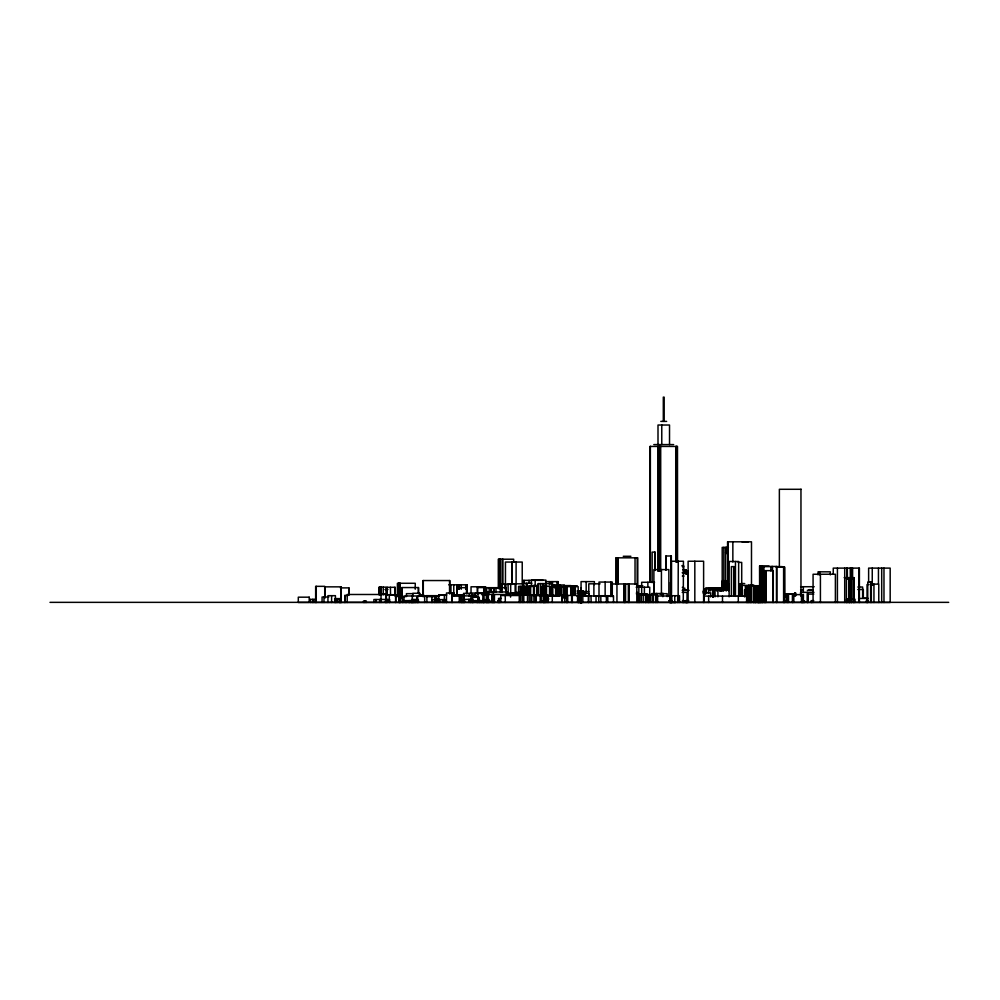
<?xml version="1.0" encoding="UTF-8"?>
<svg xmlns="http://www.w3.org/2000/svg" width="1000" height="1000" viewBox="0 0 1000 1000"><rect width="100%" height="100%" fill="white"/><g stroke="black" fill="none" stroke-linecap="round" stroke-linejoin="round"><path stroke-width="1.5" d="M660.8 421.388L666.65 421.388M653.8 444.588L673.662 444.588M650.175 446.438L650.175 582.188L650.125 446.438L677.45 446.438L677.45 561.9M801.213 489.288L779.362 489.288L779.362 566.812M742.2 542.075L747.987 542.075M728.413 547.388L722.2 547.388L722.2 588.7M725.55 552.712L728.175 552.712M623.25 556.287L630.9 556.287M616.138 557.825L637.788 557.825L637.788 587.075M738.175 562.4L741.712 562.4L741.712 596.3M681.912 565.625L683.612 565.625L683.612 573.3M769.112 566L759.562 566L759.625 602.463M776.9 566.45L770.875 566.45L770.875 570.95M682.362 566.613L683.6 566.613M762.138 566.613L771.538 566.613M775.9 566.613L782.237 566.613M776.3 567.075L784.762 567.137L784.887 602.463M682.962 569.837L686.237 569.8L686.237 574.138M762.362 570.65L773.275 570.65L773.275 602.463M684.963 571.163L687.788 571.163L687.788 574.138M682.188 572.725L688.375 572.725M683.763 573.413L685.45 573.413M682.325 576.062L684.038 576.062M844.163 577.65L854.112 577.65L854.112 602.463L854.025 577.65M543.2 580.35L523.587 580.35L523.587 583.3M545.525 581.625L558.225 581.625L558.225 586.1M654.562 582.275L641.675 582.275L641.675 586.938M523.45 583.237L531.9 583.237M725.088 583.413L728.425 583.413L728.425 590.737M740.775 583.562L744.725 583.562M600.1 583.825L588.8 583.825L588.8 596.25M873.625 584.138L878.775 584.138L878.775 602.463M512.788 584.3L500.9 584.3L500.825 592.125M868.988 584.55L867.038 584.55L867.038 602.463M870.638 584.575L873.95 584.575M448.787 584.812L467.163 584.812M551.763 585L564.3 585L564.5 598.138M748.6 585.013L753.775 585.013M532.612 585.487L538.375 585.487M748.275 585.4L742.275 585.4L742.275 596.263M563.787 585.6L571.025 585.6M529.5 585.825L537.587 585.825M567.2 585.85L577.3 585.85M636.912 585.725L642.825 585.725M534.325 586.438L518.575 586.35L518.575 595.138M800.612 586.725L814.212 586.725M485.688 586.788L471.037 586.788L471.037 593.913M549.362 586.812L556.462 586.812L556.462 595.35M857.85 587.025L862.625 587.025L862.625 598.15M636.175 587.225L649.725 587.225L649.725 594.85M485.8 587.562L477.337 587.562L477.337 593.525M682.337 587.375L683.375 587.375M457.275 587.675L466.8 587.675L466.8 593.587L466.95 584.812M340.35 587.888L348.938 587.888L348.938 595.175L348.875 587.888M491.225 587.962L499.938 587.962M705.788 587.837L722.15 587.837M580.9 588.162L580.9 591.025M683.375 588.263L684.987 588.263M714.05 588.375L719.587 588.375L719.587 591.2M720.788 588.225L720.788 591.075L720.75 588.225L723.662 588.225M758.913 588.638L760.188 588.638M384.925 589.55L387.987 589.55M703.6 589.625L705.662 589.625M708.763 589.625L709.825 589.625M716 589.625L718.5 589.625M857.788 589.513L863.337 589.513L863.337 598.15L867.812 598.138M708.675 589.775L729.125 589.775M800.612 589.788L803.337 589.788M809.038 589.663L813.275 589.663M682.763 590.037L686.6 590.037M747.375 589.938L744.513 589.938L744.513 596.9M719.587 590.125L720.537 590.125M682.163 590.337L689.112 590.337M807.3 590.3L813.3 590.3M577.175 590.962L583.35 590.962L583.337 596.337M577.45 591.275L582.737 591.275M702.875 591.287L705.45 591.287L705.45 594.075M582.513 591.538L588.688 591.538M682.163 592.362L687.038 592.362L687.038 602.463M813.975 592.337L800.562 592.337L800.562 595.225M515.975 592.438L519.4 592.438L519.4 595.3M636.487 592.463L637.7 592.463M476.312 592.962L488.263 592.962M510.188 592.888L515.812 592.888M702.875 592.837L710.638 592.837L710.638 596.962M481.037 593.062L472.3 593.062L472.3 595.75M576.975 593.25L580.062 593.25L580.062 596.325M475.562 593.413L484.15 593.413M506.1 593.425L517.45 593.425M651.825 593.5L663.462 593.562M413.038 593.65L406.438 593.65L406.438 596.587M636.312 593.775L647.2 593.775M658.913 593.688L667.163 593.688L667.163 596.613M482.238 593.975L489.1 593.862M784.075 593.837L793.825 593.862L793.825 602.463M381.012 594.038L386.05 594.038M790.95 594.1L785.85 594.1L785.85 596.888M813.812 594.1L807.6 594.1L807.6 602.463M386 594.487L347.2 594.487L347.2 602.463M510.55 594.475L493.875 594.475L493.875 602.463M394.625 594.712L386.388 594.712L386.388 602.463M419.825 594.788L423.638 594.788M446.662 594.775L438.75 594.775L438.75 602.463M482.075 594.7L488.988 594.7M455.913 594.95L464.538 594.95M512.587 595.013L537.975 595.013M758.125 595.013L760.263 595.013M397.663 595.188L389.312 595.175L389.312 602.463M439.2 595.15L446.538 595.15M451.925 595.125L461.112 595.125L461.112 602.463M471.488 595.112L475.288 595.112M482.425 595.225L486.312 595.225L486.312 602.463M521.337 595.175L547.725 595.175L547.725 602.463L547.612 599.612M348.15 595.425L344.812 595.425L344.812 602.463M394.475 595.388L397.562 595.388M460.087 595.4L464.113 595.4M543.088 595.4L563.562 595.4M579.125 595.438L581.912 595.438M426.075 595.675L436.388 595.675M436.688 595.7L439.637 595.7M471.788 595.55L476.037 595.55M563.162 595.675L548.237 595.675L548.237 602.463L548.3 596.1L559.025 596.1M430.262 595.825L438.6 595.837M476.163 595.9L464.188 595.9L464.188 602.463M587.775 595.887L580.337 595.887L580.163 602.463M598.862 595.725L610.375 595.725M784.075 595.9L787.225 595.9M431.662 596L439.425 596M471.225 596.087L475.538 596.087M747.312 596.087L704.062 596.087L704.062 602.463M784.275 595.962L786.062 595.962M395.213 596.312L399.1 596.312L399.1 602.463M419.288 596.225L423.812 596.225M439.363 596.138L436.737 596.138L436.737 602.463M565.3 596.312L566.838 596.312L566.838 602.463M576.975 596.163L584.425 596.163M593.862 596.163L612.95 596.163M426.887 596.675L435.2 596.675M562.987 596.675L566.138 596.675L566.15 586.6M405.125 596.763L400.475 596.763L400.475 602.463M328.787 597.025L322.075 597.025L322.075 602.463M562.725 597.087L565.788 597.087M562.038 597.463L566.512 597.463L566.512 602.463M501.362 598.425L498.525 598.425L498.638 602.463M858.562 598.45L867.725 598.45M334.75 598.625L334.75 602.463L334.7 598.625L340.037 598.625L340.037 602.463M548.837 599L543.787 599L543.787 602.463M868.625 582.163L868.625 568.112L890.175 568.112L890.175 602.463L310.087 602.463L310.087 599.375L316.1 599.375M334.862 599.312L340.262 599.312L340.262 602.463M439.575 599.412L434.538 599.412L434.538 602.463M463.475 599.45L473.025 599.25M488.975 599.45L486.075 599.45L486.075 602.463M380.325 599.513L373.9 599.513L373.9 602.463M387.575 599.55L389.65 599.55L389.65 602.463M417.375 599.513L411.65 599.513L411.65 602.463M439.575 599.6L432.1 599.6L432.1 602.463M482.7 599.6L483.95 599.6L483.95 602.463M548.1 599.612L545.575 599.612L545.575 602.463M758.162 599.487L760.962 599.487M418.413 599.712L414.45 599.712L414.45 602.463M580.55 600.388L578.362 600.388L578.362 602.463L578.162 586.663L558.337 586.6L558.337 595.25M460.05 600.525L463.475 600.538M477.775 600.638L472.713 600.638L472.713 602.463M481.413 600.612L478.363 600.612L481.463 600.7L481.413 602.463M491.725 600.55L493.988 600.55L493.988 602.463M577.6 600.538L580.163 600.538M669.025 600.65L672.075 600.65M682.412 600.625L683.575 600.625L683.575 602.463M760.288 600.575L762.487 600.575L762.487 602.463M784.55 600.7L787.35 600.7M813.763 600.688L811.188 600.688L811.188 602.463M867.812 600.65L866.325 600.65L866.325 602.463M414.175 600.8L405.637 600.75L405.637 602.463M469.012 600.725L472.025 600.725L472.013 602.463L472.025 599.338M541.188 600.812L543.975 600.812M669.15 600.75L672.125 600.75M688.812 600.725L684.475 600.725L684.475 602.463M801.838 600.788L804.55 600.788L804.55 602.463M580.538 602.062L581.625 602.062L581.625 602.875L580.538 602.875L580.363 596.163M50 602.35L948.7 602.35M883.975 568.112L883.975 602.463M881.7 568.112L881.7 602.463M878.45 568.112L878.45 583.725M873.95 584.138L873.95 602.463M872.25 568.112L872.25 585.288M871.888 585L871.888 582.087L867.75 582.087L867.75 602.463M871.325 584.575L871.325 602.463M870.638 582.087L870.638 602.463M867.4 599.513L867.4 602.463M863.188 589.513L863.188 598.15M859.4 602.463L859.4 568.112L833.25 568.112L833.25 574.35M859.062 568.112L859.062 602.463M855.037 602.463L855.037 599.25L846.6 599.25L846.6 602.463M853.875 577.65L853.875 602.463M853.637 577.65L853.575 602.463M852.6 568.112L852.6 579.038M851.213 568.112L851.213 579.038M851.025 568.112L851.062 602.463M850.825 568.112L850.825 579.038M850.225 568.112L850.325 579.038M849.163 577.65L849.163 602.463M849.075 577.65L849.075 602.463M847.45 599.25L847.45 602.463M847.312 568.112L847.412 579.038M846.862 568.112L846.862 579.038M846.762 568.112L846.762 579.038M846.438 577.65L846.438 602.463M844.712 568.112L844.712 602.463M837.412 568.112L837.412 602.463M835.387 602.463L835.387 574.25L813.075 574.25L813.075 602.463M830.3 574.888L830.3 571.825L818.05 571.825L818.05 574.888M820.413 574.25L820.413 602.463M819.613 571.825L819.613 574.888M812.087 600.6L812.087 602.463M811.637 600.688L811.637 602.463M808.112 594.1L808.112 602.463M807.337 592.337L807.337 602.463M804.05 600.763L804.05 602.463M803.337 586.725L803.337 592.55M803.325 602.463L803.462 594.625L792.525 594.625L792.525 602.463M803.112 600.788L803.112 602.463M802.613 594.625L802.613 602.463M802.375 594.625L802.375 602.463M801.65 594.625L801.65 602.463M801.562 594.625L801.562 602.463M800.962 489.288L800.962 596.263M800.938 589.788L800.938 592.55M795.775 595.763L795.775 593.075L794.562 593.075L794.562 595.763M795.325 593.075L795.325 595.763M795.013 593.075L795.013 595.763M792.638 594.625L792.638 602.463M788.5 593.862L788.5 602.463M787.225 593.862L787.35 602.463M787.025 595.9L787.025 602.463M786.425 594.1L786.425 596.888M786.062 594.012L786.062 596.825M785.425 593.837L785.425 596.712M784.312 567.137L784.312 602.463M783.962 567.137L783.95 602.463M783.6 567.137L783.6 602.463M776.838 567.137L776.838 602.463M776.475 567.137L776.475 602.463M772.913 570.65L772.913 602.463M772.5 566.45L772.5 570.95M766.038 570.65L766.038 602.463M765.675 570.65L765.675 602.463M765.025 570.65L765.025 602.463M764.65 570.65L764.65 602.463M763.9 566.613L763.9 571.287M763.812 570.65L763.812 602.463M762.375 566L762.362 602.463M762.138 566L762.138 602.463M761.388 600.575L761.388 602.463M761.038 566L761.038 602.463M760.4 566L760.4 602.463M760.3 566L760.288 602.463M760.025 566L760.025 602.463M759.3 602.463L759.3 585.725L745.35 585.725L745.35 596.375M758.95 595.013L758.95 602.463M758.775 585.725L758.775 602.463M758.55 602.463L758.55 600.625L755.075 600.625L755.075 602.463M758.45 585.725L758.45 602.463M758.025 600.625L758.025 602.463M755.85 602.463L755.85 585.725L755.6 602.463M755.2 600.625L755.2 602.463M754.075 585.725L754.075 602.463M753.75 585.725L753.75 602.463M753.462 585.725L753.462 602.463M751.488 585.363L751.488 541.812L727.562 541.812L727.562 590.025M751.45 585.725L751.45 602.463M750.763 585.725L750.763 602.463M750.275 585.725L750.275 602.463M749.75 585.725L749.75 602.463M748.413 585.725L748.413 602.463M747.95 585.725L747.95 602.463M747.375 585.725L747.312 602.463M747.138 585.725L747.138 596.375M746.612 585.725L746.612 602.463M746.275 589.938L746.275 596.9M739.862 596.237L739.862 583.763L739.575 596.237M738.637 596.4L738.637 561.487L729.212 561.487L729.125 596.825M738.3 596.087L738.3 602.463M735.462 561.487L735.462 596.4M734.175 596.237L734.175 566.625L731.375 566.625L731.375 596.237M733.662 566.625L733.662 596.237M732.85 541.812L732.85 562.038M728.175 541.812L728.175 583.812M727.025 547.388L727.025 553.513M726.737 547.388L726.737 553.513M726.237 590.737L726.237 580.725L722.412 580.725L722.412 588.488M726.1 590.737L725.975 580.725L725.913 590.037M725.55 547.388L725.55 584.113M723.938 580.725L723.975 590.037M723.812 547.388L723.812 581.05M723.587 580.725L723.587 591.075M722.788 580.725L722.75 588.488M722.6 580.725L722.613 591.075M722.5 596.087L722.5 602.463M721.388 588.225L721.388 591.075M721.375 587.837L721.225 591.075M717.913 589.775L717.913 596.825M717.3 588.375L717.3 591.2M716.963 590.95L716.963 588.062L708.763 588.088L708.763 590.962M715.05 589.775L715.05 596.825M714.175 588.062L714.175 590.95M713.55 589.775L713.55 596.825M713.388 588.062L713.263 596.825M712.913 589.775L712.913 596.825M712.812 589.775L712.812 596.825M712.613 589.775L712.613 596.825M710.362 588.088L710.362 590.962M708.512 593.45L708.512 588.938L704.75 588.938L704.75 594.075M708.65 596.087L708.65 602.463M706.3 588.938L706.3 593.45M703.612 602.463L703.612 561.237L688.112 561.237L688.112 602.463M694.825 561.237L694.825 602.463M688 572.725L688 590.575M687.788 600.725L687.725 602.463M687.625 571.163L687.625 574.138M687.312 602.463L687.3 600.675L685.675 600.675L685.675 602.463M686.875 600.725L686.875 602.463M686.762 600.675L686.762 602.463M686.475 600.725L686.4 602.463M686.2 600.675L686.2 602.463M686.1 569.8L686.1 574.138M685.962 600.725L685.962 602.463M685.062 600.725L685.062 602.463M684.638 569.837L684.638 572.95M684.5 569.837L684.5 572.95M683.275 602.463L683.438 561.237L671.45 561.237L671.45 602.463M679.538 602.463L679.538 595.712L671.162 595.712L671.162 602.463M678.25 561.237L678.125 602.463M677.688 595.712L677.688 602.463M677.288 446.438L677.35 561.9M676.5 446.438L676.5 561.9M676.325 446.438L676.287 561.9M675.888 602.463L669.538 602.463M675.738 446.438L675.738 561.9M674.775 595.712L674.775 602.463M671.675 595.712L671.675 602.463M671.325 593.175L671.325 555.988L665.837 555.988L665.837 569.925M671.1 555.988L671.1 593.175M670.888 600.7L670.888 602.463M670.688 600.725L670.688 602.463M670.462 582.275L670.462 602.463M669.788 602.463L669.788 596L655.638 596L655.638 602.463M669.525 444.588L669.525 425.025L658 425.025L658 444.588M668.85 596.487L668.85 569.6L653.888 569.6L653.888 595M666.05 555.988L666.05 569.925M664.125 421.388L664.125 397.125L663.312 397.125L663.312 421.388M663.125 593.5L663.125 596.487M662.712 593.5L662.712 596.613M661.775 425.025L661.775 444.588M661.425 569.6L661.425 595M660.7 446.438L660.7 571.263M660.15 446.438L660.15 571.263M659.7 446.438L659.7 571.263M659.412 446.438L659.412 571.263M659.15 446.438L659.15 571.263M657.775 446.438L657.775 571.263M657.625 596L657.625 602.463M656.95 593.5L656.95 596.487M656.513 593.5L656.513 596.487M656.213 602.463L656.213 594.6L639.612 594.6L639.612 602.463M655.238 570.425L655.238 552.112L652.15 552.112L652.15 582.625M654.725 552.112L654.725 570.425M653.775 582.275L653.775 594.7M653.3 594.6L653.3 602.463M652.925 594.6L652.925 602.463M650.9 594.6L650.9 602.463M650.362 446.438L650.362 582.188M649.613 594.6L649.613 602.463M648.375 594.6L648.375 602.463M648.225 594.6L648.225 602.463M647.862 582.275L647.862 586.938M646.975 594.6L646.975 602.463M645.8 594.6L645.8 602.463M645.5 594.6L645.5 602.463M644.388 587.225L644.388 594.85M643.2 594.6L643.2 602.463M641.675 587.225L641.675 594.85M641.237 594.6L641.237 602.463M638.85 587.225L638.85 602.463M637.888 593.775L637.888 602.463M637.175 557.825L637.175 587.075M636.812 602.463L636.812 583.962L611.725 583.975L611.725 596.3M635.037 557.825L635.037 583.987M629.212 583.962L629.212 602.463M628.35 583.962L628.35 602.463M625.55 583.962L625.55 602.463M624.712 583.962L624.712 602.463M624.4 583.975L624.4 602.463M623.9 583.962L623.9 602.463M618.237 557.825L618.237 583.987M618.038 557.825L618.038 583.987M616.95 583.975L616.95 602.463M616.375 557.825L616.375 583.987M616.175 557.825L616.138 583.987M613.5 602.463L613.5 595.95L580.6 596L580.6 602.463M612.288 596.638L612.288 582.062L599 582.062L599 596.638M610.812 582.062L610.812 596.638M607.788 595.95L607.788 602.463M606.763 595.95L606.763 602.463M606.388 595.95L606.388 602.463M605.138 582.062L605.138 596.638M600.837 595.95L600.837 602.463M598.787 595.975L598.787 602.463M596.038 595.975L596.038 602.463M594.375 584.612L594.375 581.625L581.062 581.625L581.062 592.05M593.888 583.825L593.888 596.25M590.988 595.975L591.163 602.463M588.962 596.337L588.962 593.288L581.237 593.288L581.263 602.875M588.663 595.975L588.663 602.463M588.425 595.975L588.425 602.463M586.163 581.625L586.163 592.05M585.513 593.288L585.513 596.337M584.562 593.288L584.562 596.337M584.075 593.288L584.075 596.337M583.025 590.962L583.025 593.837M582.812 595.975L582.812 602.463M582.425 593.288L582.425 596.337M582.1 593.288L582.1 596.337M581.712 593.288L581.712 596.337M580.875 595.887L580.913 602.875M580.25 590.962L580.25 595.275M579.975 600.388L579.975 602.463M579.738 593.25L579.9 602.463M579.288 590.962L579.288 593.837M579.138 596.163L579.1 602.463M578.812 590.962L578.812 593.837M578.787 600.538L578.787 602.463M578.587 600.538L578.587 602.463M577.6 602.463L577.562 595.425L567.225 595.425L567.225 602.463M575.312 586.663L575.312 595.275M574.237 586.663L574.237 595.275M573.875 586.663L573.875 595.275M573.362 586.663L573.362 595.275M572.575 586.663L572.575 595.275M572.25 586.663L572.325 602.463M572.125 595.425L572.125 602.463M571.912 586.663L571.912 595.275M571.625 595.425L571.625 602.463M571.587 586.663L571.587 595.275M570.812 586.6L570.812 595.25M567.725 595.425L567.725 602.463M567.212 586.6L567.212 596.7M565.788 586.6L565.788 596.7M565.288 586.6L565.288 598.138M564.688 597.463L564.688 602.463M564.188 586.6L564.188 598.138M563.85 586.6L563.85 595.25M563.525 586.6L563.525 595.25M562.238 595.675L562.238 602.463M561.912 595.675L561.912 602.463M561.638 586.6L561.638 595.25M561.25 586.6L561.25 595.25M561 586.6L561 595.25M560.65 586.6L560.65 595.25M560.05 586.6L560.05 595.25M559.888 585L559.888 587.913M559.6 585L559.663 595.25M559.325 586.6L559.325 595.25M558.888 586.6L558.888 595.25M557.612 581.625L557.612 586.1M557.413 585L557.413 595.188M557.112 581.625L557.112 586.1M556.862 585L556.862 595.188M555.65 586.812L555.65 595.35M554.663 585L554.663 587.913M552.8 586.812L552.8 595.35M552.5 581.625L552.5 586.1M552.288 595.675L552.288 602.463M551.712 595.35L551.663 583.6L538.038 583.6L538.038 595.212M551.538 581.625L551.538 586.1M551.35 586.812L551.35 595.35M551.1 586.812L551.1 595.35M550.837 586.812L550.837 595.35M550.05 586.812L550.05 595.35M549.725 586.812L549.725 595.35M549.513 581.625L549.513 584.612M549.575 595.05L549.575 586.15L542.137 586.15L542.137 595.05M546.65 602.463L546.65 595.675L531.8 595.675L531.8 602.463M546.487 586.15L546.487 595.05M545.887 584.575L545.887 580.1L531.375 580.1L531.375 586.062M545.513 586.15L545.513 595.05M545.288 583.6L545.288 586.512M545.05 586.15L545.05 595.05M544.987 595.675L544.987 602.463M544.837 599L544.837 602.463M544.637 595.675L544.637 602.463M544.388 586.15L544.388 595.05M544.288 586.15L544.288 595.05M543.538 600.812L543.538 602.463M543.4 586.15L543.4 595.05M543.075 586.15L543.075 595.05M543.25 595.675L543.25 602.463M542.913 583.6L542.913 586.512M542.675 586.15L542.675 595.05M541.188 595.675L541.188 602.463M540.612 583.6L540.612 595.212M540.188 595.675L540.188 602.463M538.55 583.6L538.55 595.212M536.725 585.825L536.725 594.9M536.175 595.675L536.175 602.463M535.462 595.675L535.462 602.463M535.175 580.1L535.175 586.062M534.375 585.825L534.325 595.175M533.913 595.675L533.913 602.463M533.513 586.438L533.513 595.175M530.837 595.013L530.837 602.463M530.65 586.438L530.65 595.175M529.575 586.438L529.575 595.175M529.2 586.438L529.188 602.463M529.038 580.35L529.038 583.3M528.962 586.438L528.962 595.175M528.7 586.438L528.7 595.175M527.913 586.438L527.913 595.175M527.587 586.438L527.475 602.463M527.238 586.438L527.238 595.175M527.087 586.925L527.087 583.825L508.05 583.825L508.225 593.387M526.812 583.825L526.912 595.175M526.712 583.237L526.712 586.2M525 586.438L525 595.175M524.612 586.438L524.612 595.175M524.35 586.438L524.35 595.175M523.9 580.35L523.9 583.3M524 586.438L524 595.175M523.812 595.013L523.812 602.463M523.4 586.438L523.4 595.175M523 586.438L523 595.175M522.825 583.825L522.825 586.925M522.45 586.35L522.45 595.138M522.225 583.812L522.225 562.05L505.45 562.05L505.45 583.812M522.238 586.35L522.337 602.463M521.663 586.438L521.663 595.175M520.588 595.013L520.588 602.463M520.225 586.35L520.225 595.138M519.25 602.463L519.25 595.513L500.763 595.513L500.763 602.463M518 592.438L518 595.3M516.1 562.05L516.1 583.812M515.887 583.825L515.887 593.15M515.138 583.825L515.138 593.15M513.675 562.3L513.675 559.212L498.3 559.212L498.3 588.562M512.225 562.05L512.225 583.812M511.775 562.05L511.775 583.812M510.688 583.825L510.688 593.15M510.55 593.425L510.55 597.137M507.163 594.963L507.163 591.962L487.7 591.962L487.775 602.463M506.025 592.125L506.025 587.688L485.138 587.688L485.138 593.6M505.887 584.3L505.887 591.875M505.737 587.688L505.737 592.125M505.275 595.513L505.275 602.463M504.888 584.3L504.888 588.837M502.95 559.212L502.95 583.925M502.262 584.3L502.262 588.837M502.075 559.212L502.075 583.925M502.137 587.688L502.137 592.125M500.688 587.737L500.688 592.163M500.363 587.737L500.363 592.163M500.25 559.212L500.288 588.562M499.975 559.212L499.975 588.562M499.725 598.425L499.725 602.463M499.562 602.463L499.562 600.7L497.788 600.7L497.788 602.463M499.375 559.212L499.375 588.562M498.925 559.212L498.925 588.562M498.713 600.7L498.713 602.463M495.988 587.737L495.988 592.163M494.45 594.475L494.45 602.463M494.038 587.737L494.038 592.163M493.65 587.737L493.65 592.163M493.363 600.55L493.363 602.463L493.212 591.962M492.525 600.55L492.525 602.463M492.287 602.463L492.287 594.412L488.15 594.412L488.15 602.463M491.788 594.412L491.725 602.463M491.325 587.688L491.325 592.163M491.05 587.737L491.05 592.163M489.988 602.463L489.988 600.588L487.4 600.588L487.4 602.463M489.175 587.688L489.175 592.125M489.038 600.588L489.038 602.463M488.363 594.825L488.35 602.463M486.662 587.688L486.662 593.6M486.75 594.7L486.75 602.463M484.2 600.913L484.2 602.463M483.725 587.562L483.725 593.525M483.75 595.225L483.75 602.463M483.65 602.463L483.5 593.288L475.412 593.288L475.412 596.337M483.05 593.288L483.05 602.463M482.75 599.6L482.7 602.463M481.225 600.913L481.225 602.463M480.075 600.913L480.075 602.463M479.925 600.538L479.925 602.463M479.25 602.463L479.25 597.288L472.475 597.288L472.475 602.463M478.775 600.538L478.775 602.463M477.975 593.288L478 597.875M477.775 597.288L477.775 602.463M477.625 587.562L477.625 593.525M477.175 600.913L477.175 602.463M476.925 600.638L476.925 602.463M473.638 600.638L473.638 602.463M471.775 596.413L471.775 593.387L463.55 593.387L463.475 602.463M470.913 595.9L470.913 602.463M470.613 600.725L470.613 602.463M469.2 593.387L469.2 596.413M469.012 599.338L469.012 602.463M467.075 584.812L467.163 593.638M466.5 587.675L466.5 593.587M465.887 584.812L465.887 589.225M465.7 584.812L465.7 589.225M464.55 599.45L464.55 602.463M463.113 600.525L463.113 602.463M462.463 600.525L462.463 602.463M461.912 594.95L461.912 602.463M461.262 584.812L461.262 589.225M461.275 602.463L461.275 596.163L452.2 596.163L452.2 602.463M459.375 584.812L459.375 589.225M459.25 596.163L459.25 602.463M458.65 584.812L458.65 589.225M457.25 584.812L457.25 595.112M457.05 584.812L457.05 595.112M456.875 584.812L456.875 595.112M454.012 595.7L454.012 592.987L446.475 592.987L446.475 602.463M453.775 584.812L453.775 595.112M451.925 592.987L451.925 602.463M450.95 584.812L450.95 593.638M449.837 593.7L449.837 580.55L423 580.55L423 596.625M449.55 580.55L449.55 593.7M446.262 602.463L446.262 599.625L439.975 599.625L439.975 602.463M445.925 599.637L445.925 602.463M444.338 594.775L444.338 602.463M443.725 599.625L443.725 602.463M442.625 599.625L442.625 602.463M437.113 599.6L437.113 602.463M435.2 595.825L435.2 602.463M431.838 596.675L431.838 602.463M426.887 602.463L426.925 595.988L417.75 595.988L417.75 602.463M424.663 595.988L424.663 602.463M423.3 580.55L423.3 596.625M419.725 596.337L419.725 593.275L412.912 593.275L412.912 596.587M419.613 593.275L419.613 596.337M418.525 593.525L418.525 587.562L401.938 587.562L401.938 598M418.413 587.562L418.413 593.525M418.45 602.463L418.45 600.562L402.85 600.65L402.85 602.463M417.25 597.913L417.25 602.463M416.987 602.463L416.887 595.975L403.963 595.975L403.963 602.463M415.775 599.712L415.775 602.463M415.438 600.688L415.438 602.463M415.25 589.188L415.25 583.275L397.4 583.275L397.4 596.562M414.225 600.55L414.175 602.463M413.475 599.513L413.475 602.463M413.05 600.75L413.05 602.463M412.875 600.8L412.875 602.463M412.7 600.562L412.7 602.463M412.25 595.975L412.25 602.463L412.125 600.75M411.388 600.55L411.388 602.463M411.238 600.562L411.238 602.463M410.075 600.8L410.075 602.463M409.6 600.65L409.675 602.463M409.212 600.55L409.212 602.463M408.762 600.8L408.762 602.463M406.438 600.65L406.438 602.463M406.012 600.65L406.012 602.463M402.35 596.763L402.35 602.463M402.062 587.562L402.062 598M399.963 583.275L399.963 602.463M399.875 583.275L399.875 602.463M399.7 583.275L399.7 602.463M398.963 596.312L398.963 602.463M398.562 583.275L398.562 596.562M398.363 583.275L398.363 596.562M395.825 595.175L395.825 602.463M395.588 595.175L395.588 602.463M395.163 594.888L395.163 587.3L386.812 587.3L386.812 594.888M394.85 587.3L394.85 594.888M390.412 587.3L390.538 594.888M387.575 602.463L387.575 599.45L379.7 599.45L379.7 602.463M387.238 587.3L387.238 594.888M386.05 602.463L386.037 587.15L379.075 587.15L379.075 594.812M385.925 594.038L385.925 602.463M385.487 599.45L385.487 602.463M383.237 587.15L383.237 594.812M381.213 587.15L381.213 594.812M381.05 587.15L381.012 602.463M379.375 587.15L379.375 594.812M375.988 599.513L375.988 602.463M366.3 600.913L366.3 602.463M365.037 600.913L365.037 602.463M364.787 600.913L364.787 602.463M363.525 600.913L363.525 602.463M345.037 595.425L345.037 602.463M341.262 602.463L341.262 586.85L324.988 586.85L324.988 597.788M341.15 586.85L341.15 602.463M340.562 602.463L340.562 600.7L339.538 600.7L339.538 602.463M339.263 598.625L339.263 602.463M337.05 598.625L337.05 602.463M336.725 598.625L336.763 602.463M335.425 602.463L335.425 595.675L327.95 595.675L327.95 602.463M335.275 598.625L335.275 602.463M331.6 595.675L331.6 602.463M324.725 598.075L324.725 586.337L315.65 586.337L315.65 602.463M323.975 597.025L323.975 602.463M316.262 586.337L316.262 602.463M315.988 599.375L315.988 602.463M313.9 599.375L313.888 602.463M312.562 599.375L312.575 602.463M310.188 599.375L310.188 602.463M309.2 597.175L298.3 597.175L298.3 602.463L309.2 602.463L309.2 597.175M851.612 602.463L851.612 577.65L851.525 602.463M849.737 602.463L849.737 577.65L849.65 602.463M757.225 602.463L757.225 585.725L757.138 602.463M682.875 602.463L682.875 600.625L682.825 602.463M658.925 571.263L658.925 446.438L658.875 571.263"/></g></svg>
